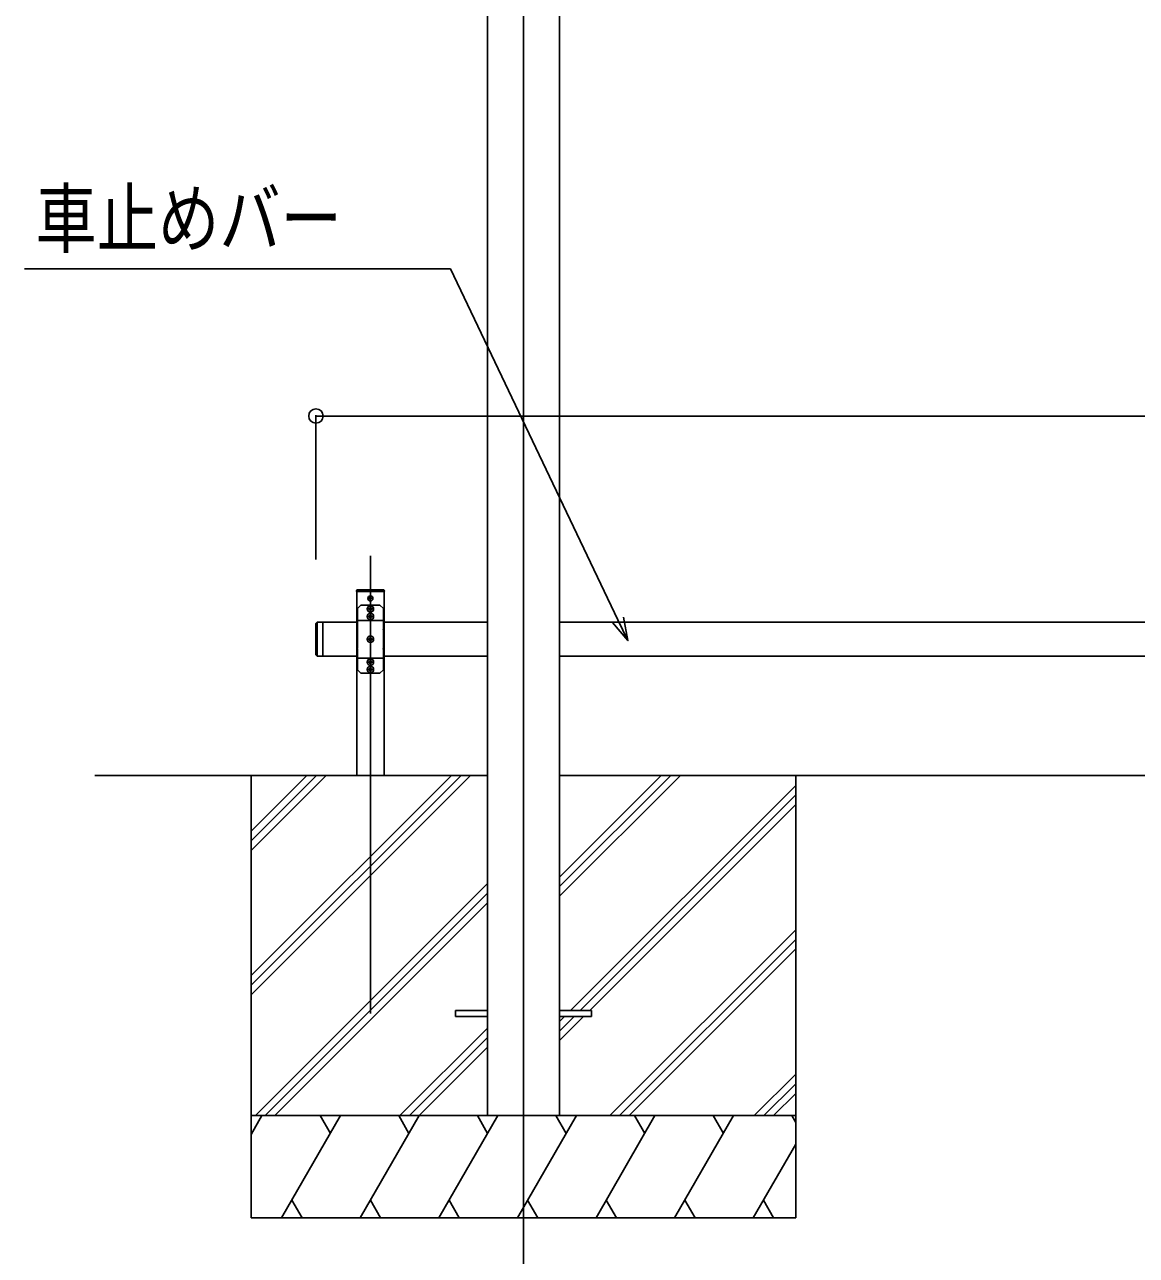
# Model space of a CAD drawing. Units: millimetres, scale not verified. Extents: x -8410 to 8410, y -5940 to 5940.
# Drawn here: x -3377 to -1744, y -3900 to -2091 of the extents above; entities that cross this region are included whole.
import ezdxf
from ezdxf.enums import TextEntityAlignment as Align

# ---------------------------------------------------------------- set-up
doc = ezdxf.new("R2010")
doc.units = ezdxf.units.MM
doc.header["$LTSCALE"] = 30
for name, color, linetype in [('0-4_YKK_12', 2, 'Continuous'), ('0-5_YKK_13', 4, 'Continuous'), ('0-6_YKK_A1', 4, 'Continuous'), ('0-7_YKK_D', 6, 'Continuous')]:
    doc.layers.add(name, color=color, linetype=linetype)
doc.styles.add('ＭＳ ゴシック', font='')
doc.styles.get('ＭＳ ゴシック').set_extended_font_data('MS Gothic')

msp = doc.modelspace()

# ---------------------------------------------------------------- linework, layer by layer
at = {"layer": '0-4_YKK_12'}
for p, q in [((-2644.43, -898.62), (-2644.43, -3944.28)), ((-2869.43, -3544.28), (-2869.43, -2871.78)), ((-2873.58, -2934.28), (-2865.28, -2934.28)), ((-2869.43, -2938.43), (-2869.43, -2930.13)), ((-2869.43, -2955.52), (-2869.43, -2944.05)), ((-2863.69, -2949.78), (-2875.16, -2949.78)), ((-2863.69, -2960.78), (-2875.16, -2960.78)), ((-2869.43, -2966.52), (-2869.43, -2955.05)), ((-2863.69, -2994.28), (-2875.16, -2994.28)), ((-2869.43, -3000.02), (-2869.43, -2988.55)), ((-2863.69, -3027.78), (-2875.16, -3027.78)), ((-2869.43, -3033.52), (-2869.43, -3022.05)), ((-2869.43, -3044.52), (-2869.43, -3033.05)), ((-2863.69, -3038.78), (-2875.16, -3038.78))]:
    msp.add_line(p, q, dxfattribs=at)
at = {"layer": '0-5_YKK_13'}
for p, q in [((-2889.93, -2924.28), (-2889.83, -2922.72)), ((-2888.93, -2924.28), (-2889.93, -2924.28)), ((-2888.93, -2924.28), (-2849.93, -2924.28)), ((-2888.84, -2921.78), (-2850.02, -2921.78)), ((-2883.43, -2944.28), (-2888.43, -2949.28)), ((-2870.14, -2944.28), (-2883.43, -2944.28)), ((-2871.48, -2933.93), (-2871.48, -2934.63)), ((-2871.48, -2933.93), (-2870.28, -2933.93)), ((-2871.48, -2934.63), (-2870.28, -2934.63)), ((-2870.02, -2947.41), (-2870.04, -2948.44)), ((-2869.78, -2932.23), (-2869.08, -2932.23)), ((-2869.78, -2932.23), (-2869.78, -2933.43)), ((-2869.78, -2935.13), (-2869.78, -2936.33)), ((-2869.78, -2936.33), (-2869.08, -2936.33)), ((-2869.08, -2932.23), (-2869.08, -2933.43)), ((-2869.08, -2935.13), (-2869.08, -2936.33)), ((-2868.84, -2947.41), (-2868.82, -2948.44)), ((-2855.43, -2944.28), (-2868.72, -2944.28)), ((-2868.58, -2933.93), (-2867.38, -2933.93)), ((-2868.58, -2934.63), (-2867.38, -2934.63)), ((-2867.38, -2933.93), (-2867.38, -2934.63)), ((-2855.43, -2944.28), (-2850.43, -2949.28)), ((-2888.43, -2949.28), (-2888.43, -2979.57)), ((-2871.81, -2950.38), (-2870.77, -2950.39)), ((-2871.81, -2961.38), (-2870.77, -2961.39)), ((-2871.8, -2949.19), (-2870.77, -2949.17)), ((-2871.8, -2960.19), (-2870.77, -2960.17)), ((-2870.77, -2949.17), (-2870.16, -2949.05)), ((-2870.77, -2950.39), (-2870.16, -2950.51)), ((-2870.77, -2960.17), (-2870.16, -2960.05)), ((-2870.77, -2961.39), (-2870.16, -2961.51)), ((-2870.04, -2948.44), (-2870.16, -2949.05)), ((-2870.04, -2951.12), (-2870.16, -2950.51)), ((-2870.04, -2959.44), (-2870.16, -2960.05)), ((-2870.04, -2962.12), (-2870.16, -2961.51)), ((-2870.02, -2952.16), (-2870.04, -2951.12)), ((-2870.02, -2958.41), (-2870.04, -2959.44)), ((-2870.02, -2963.16), (-2870.04, -2962.12)), ((-2868.84, -2952.16), (-2868.82, -2951.12)), ((-2868.84, -2958.41), (-2868.82, -2959.44)), ((-2868.84, -2963.16), (-2868.82, -2962.12)), ((-2868.82, -2948.44), (-2868.7, -2949.05)), ((-2868.82, -2951.12), (-2868.7, -2950.51)), ((-2868.82, -2959.44), (-2868.7, -2960.05)), ((-2868.82, -2962.12), (-2868.7, -2961.51)), ((-2868.09, -2949.17), (-2868.7, -2949.05)), ((-2868.09, -2950.39), (-2868.7, -2950.51)), ((-2868.09, -2960.17), (-2868.7, -2960.05)), ((-2868.09, -2961.39), (-2868.7, -2961.51)), ((-2867.05, -2949.19), (-2868.09, -2949.17)), ((-2867.05, -2950.38), (-2868.09, -2950.39)), ((-2867.05, -2960.19), (-2868.09, -2960.17)), ((-2867.05, -2961.38), (-2868.09, -2961.39)), ((-2850.43, -2949.28), (-2850.43, -2979.57)), ((-2949.43, -2971.28), (-2949.43, -3017.28)), ((-2947.43, -2969.28), (-2947.43, -3019.28)), ((-2939.43, -2969.28), (-2939.43, -3019.28)), ((-2850.43, -2966.68), (-2888.43, -2966.68)), ((-2888.43, -2981), (-2888.43, -3007.57)), ((-2850.43, -2981), (-2850.43, -3007.57)), ((-2871.81, -2994.88), (-2870.77, -2994.89)), ((-2871.8, -2993.69), (-2870.77, -2993.67)), ((-2870.77, -2993.67), (-2870.16, -2993.55)), ((-2870.77, -2994.89), (-2870.16, -2995.01)), ((-2870.04, -2992.94), (-2870.16, -2993.55)), ((-2870.04, -2995.62), (-2870.16, -2995.01)), ((-2870.02, -2991.91), (-2870.04, -2992.94)), ((-2870.02, -2996.66), (-2870.04, -2995.62)), ((-2868.84, -2991.91), (-2868.82, -2992.94)), ((-2868.84, -2996.66), (-2868.82, -2995.62)), ((-2868.82, -2992.94), (-2868.7, -2993.55)), ((-2868.82, -2995.62), (-2868.7, -2995.01)), ((-2868.09, -2993.67), (-2868.7, -2993.55)), ((-2868.09, -2994.89), (-2868.7, -2995.01)), ((-2867.05, -2993.69), (-2868.09, -2993.67)), ((-2867.05, -2994.88), (-2868.09, -2994.89)), ((-2949.43, -3017.28), (-2947.43, -3019.28)), ((-2947.43, -3019.28), (-2939.43, -3019.28)), ((-2888.43, -3009), (-2888.43, -3039.28)), ((-2850.43, -3009), (-2850.43, -3039.28)), ((-2850.43, -3021.88), (-2888.43, -3021.88)), ((-2871.81, -3028.38), (-2870.77, -3028.39)), ((-2871.8, -3027.19), (-2870.77, -3027.17)), ((-2871.8, -3038.19), (-2870.77, -3038.17)), ((-2870.77, -3027.17), (-2870.16, -3027.05)), ((-2870.77, -3028.39), (-2870.16, -3028.51)), ((-2870.77, -3038.17), (-2870.16, -3038.05)), ((-2870.04, -3026.44), (-2870.16, -3027.05)), ((-2870.04, -3029.12), (-2870.16, -3028.51)), ((-2870.04, -3037.44), (-2870.16, -3038.05)), ((-2870.02, -3025.41), (-2870.04, -3026.44)), ((-2870.02, -3030.16), (-2870.04, -3029.12)), ((-2870.02, -3036.41), (-2870.04, -3037.44)), ((-2868.84, -3025.41), (-2868.82, -3026.44)), ((-2868.84, -3030.16), (-2868.82, -3029.12)), ((-2868.84, -3036.41), (-2868.82, -3037.44)), ((-2868.82, -3026.44), (-2868.7, -3027.05)), ((-2868.82, -3029.12), (-2868.7, -3028.51)), ((-2868.82, -3037.44), (-2868.7, -3038.05)), ((-2868.09, -3027.17), (-2868.7, -3027.05)), ((-2868.09, -3028.39), (-2868.7, -3028.51)), ((-2868.09, -3038.17), (-2868.7, -3038.05)), ((-2867.05, -3027.19), (-2868.09, -3027.17)), ((-2867.05, -3028.38), (-2868.09, -3028.39)), ((-2867.05, -3038.19), (-2868.09, -3038.17)), ((-2883.43, -3044.28), (-2888.43, -3039.28)), ((-2883.43, -3044.28), (-2870.14, -3044.28)), ((-2871.81, -3039.38), (-2870.77, -3039.39)), ((-2870.77, -3039.39), (-2870.16, -3039.51)), ((-2870.04, -3040.12), (-2870.16, -3039.51)), ((-2870.02, -3041.16), (-2870.04, -3040.12)), ((-2868.84, -3041.16), (-2868.82, -3040.12)), ((-2868.82, -3040.12), (-2868.7, -3039.51)), ((-2868.72, -3044.28), (-2855.43, -3044.28)), ((-2868.09, -3039.39), (-2868.7, -3039.51)), ((-2867.05, -3039.38), (-2868.09, -3039.39)), ((-2855.43, -3044.28), (-2850.43, -3039.28)), ((-2744.43, -3539.78), (-2744.43, -3548.78)), ((-2744.43, -3539.78), (-2697.43, -3539.78)), ((-2591.43, -3539.78), (-2544.43, -3539.78)), ((-2544.43, -3539.78), (-2544.43, -3548.78)), ((-2744.43, -3548.78), (-2697.43, -3548.78)), ((-2591.43, -3548.78), (-2544.43, -3548.78))]:
    msp.add_line(p, q, dxfattribs=at)
for points in [[(-2849.03, -2922.72), (-2848.93, -2924.28), (-2849.93, -2924.28)], [(-2949.43, -2971.28), (-2947.43, -2969.28), (-2939.43, -2969.28)]]:
    msp.add_lwpolyline(points, dxfattribs=at)
for centre, radius in [((-2869.43, -2949.78), 4.74), ((-2869.43, -2934.28), 3.75), ((-2869.43, -2960.78), 4.74), ((-2869.43, -2994.28), 4.74), ((-2869.43, -3027.78), 4.74), ((-2869.43, -3038.78), 4.74)]:
    msp.add_circle(centre, radius, dxfattribs=at)
for centre, radius, start, end in [((-2888.84, -2922.78), 1, 90, 176.5), ((-2850.02, -2922.78), 1, 3.5, 90), ((-2870.28, -2933.43), 0.5, 270, 0), ((-2870.28, -2935.13), 0.5, 0, 90), ((-2869.43, -2943.58), 1, 224.427, 315.573), ((-2869.43, -2949.78), 2.45, 75.9892, 104.0108), ((-2868.58, -2933.43), 0.5, 180, 270), ((-2868.58, -2935.13), 0.5, 90, 180), ((-2869.43, -2949.78), 2.45, 165.9892, 194.0108), ((-2869.43, -2960.78), 2.45, 165.9892, 194.0108), ((-2869.43, -2949.78), 2.45, 255.9892, 284.0108), ((-2869.43, -2960.78), 2.45, 75.9892, 104.0108), ((-2869.43, -2960.78), 2.45, 255.9892, 284.0108), ((-2869.43, -2949.78), 2.45, 345.9892, 14.0108), ((-2869.43, -2960.78), 2.45, 345.9892, 14.0108), ((-2889.13, -2980.28), 1, 314.427, 45.573), ((-2849.73, -2980.28), 1, 134.427, 225.573), ((-2869.43, -2994.28), 2.45, 165.9892, 194.0108), ((-2869.43, -2994.28), 2.45, 75.9892, 104.0108), ((-2869.43, -2994.28), 2.45, 255.9892, 284.0108), ((-2869.43, -2994.28), 2.45, 345.9892, 14.0108), ((-2889.13, -3008.28), 1, 314.427, 45.573), ((-2849.73, -3008.28), 1, 134.427, 225.573), ((-2869.43, -3027.78), 2.45, 165.9892, 194.0108), ((-2869.43, -3038.78), 2.45, 165.9892, 194.0108), ((-2869.43, -3027.78), 2.45, 75.9892, 104.0108), ((-2869.43, -3027.78), 2.45, 255.9892, 284.0108), ((-2869.43, -3038.78), 2.45, 75.9892, 104.0108), ((-2869.43, -3027.78), 2.45, 345.9892, 14.0108), ((-2869.43, -3038.78), 2.45, 345.9892, 14.0108), ((-2869.43, -3044.98), 1, 44.427, 135.573), ((-2869.43, -3038.78), 2.45, 255.9892, 284.0108)]:
    msp.add_arc(centre, radius, start, end, dxfattribs=at)
at = {"layer": '0-6_YKK_A1'}
for p, q in [((-2697.43, -1134.62), (-2697.43, -3694.28)), ((-2591.43, -1134.62), (-2591.43, -3694.28)), ((-2889.43, -2924.28), (-2849.43, -2924.28)), ((-2889.43, -2924.28), (-2889.43, -3194.28)), ((-2849.43, -2949.62), (-2849.43, -2924.28)), ((-2849.43, -2924.28), (-2849.43, -3194.28)), ((-2939.43, -2969.28), (-2939.43, -3019.28)), ((-2939.43, -2969.28), (-2889.43, -2969.28)), ((-2849.43, -2969.28), (-2697.43, -2969.28)), ((-1542.43, -2969.28), (-2591.43, -2969.28)), ((-2939.43, -3019.28), (-2889.43, -3019.28)), ((-2849.43, -3019.28), (-2697.43, -3019.28)), ((-2591.43, -3019.28), (-1542.43, -3019.28)), ((-3274.43, -3194.28), (-2697.43, -3194.28)), ((-3044.63, -3194.28), (-3044.63, -3844.28)), ((-3044.63, -3488.46), (-2750.45, -3194.28)), ((-3044.63, -3502.6), (-2736.31, -3194.28)), ((-3044.63, -3516.74), (-2722.17, -3194.28)), ((-3044.63, -3304.61), (-2934.3, -3194.28)), ((-3044.63, -3290.47), (-2948.44, -3194.28)), ((-3044.63, -3276.33), (-2962.58, -3194.28)), ((-2591.43, -3194.28), (-1542.43, -3194.28)), ((-2591.43, -3371.91), (-2413.8, -3194.28)), ((-2591.43, -3357.77), (-2427.94, -3194.28)), ((-2591.43, -3343.63), (-2442.08, -3194.28)), ((-2244.63, -3194.28), (-2244.63, -3844.28)), ((-2575.45, -3539.78), (-2244.63, -3208.96)), ((-2561.31, -3539.78), (-2244.63, -3223.1)), ((-2547.17, -3539.78), (-2244.63, -3237.25)), ((-3038.32, -3694.28), (-2697.43, -3353.39)), ((-3024.18, -3694.28), (-2697.43, -3367.53)), ((-3010.04, -3694.28), (-2697.43, -3381.68)), ((-2517.82, -3694.28), (-2244.63, -3421.09)), ((-2503.68, -3694.28), (-2244.63, -3435.23)), ((-2489.54, -3694.28), (-2244.63, -3449.38)), ((-2591.43, -3584.04), (-2556.17, -3548.78)), ((-2591.43, -3555.76), (-2584.45, -3548.78)), ((-2591.43, -3569.9), (-2570.31, -3548.78)), ((-2826.19, -3694.28), (-2697.43, -3565.52)), ((-2812.05, -3694.28), (-2697.43, -3579.67)), ((-2797.9, -3694.28), (-2697.43, -3593.81)), ((-2305.69, -3694.28), (-2244.63, -3633.22)), ((-2291.55, -3694.28), (-2244.63, -3647.37)), ((-2277.4, -3694.28), (-2244.63, -3661.51)), ((-2244.63, -3694.28), (-3044.63, -3694.28)), ((-3044.63, -3721.78), (-3028.75, -3694.28)), ((-2999.88, -3844.28), (-2913.28, -3694.28)), ((-2928.28, -3720.26), (-2943.28, -3694.28)), ((-2884.41, -3844.28), (-2797.81, -3694.28)), ((-2812.81, -3720.26), (-2827.81, -3694.28)), ((-2768.94, -3844.28), (-2682.34, -3694.28)), ((-2697.34, -3720.26), (-2712.34, -3694.28)), ((-2653.47, -3844.28), (-2566.87, -3694.28)), ((-2581.87, -3720.26), (-2596.87, -3694.28)), ((-2538, -3844.28), (-2451.4, -3694.28)), ((-2466.4, -3720.26), (-2481.4, -3694.28)), ((-2422.53, -3844.28), (-2335.93, -3694.28)), ((-2365.93, -3694.28), (-2350.93, -3720.26)), ((-2250.46, -3694.28), (-2244.63, -3704.38)), ((-2307.06, -3844.28), (-2244.63, -3736.14)), ((-2984.89, -3818.3), (-2969.89, -3844.28)), ((-2869.41, -3818.3), (-2854.42, -3844.28)), ((-2753.94, -3818.3), (-2738.94, -3844.28)), ((-2638.47, -3818.3), (-2623.47, -3844.28)), ((-2523, -3818.3), (-2508.01, -3844.28)), ((-2407.53, -3818.3), (-2392.54, -3844.28)), ((-2292.06, -3818.3), (-2277.07, -3844.28)), ((-3044.63, -3844.28), (-2244.63, -3844.28))]:
    msp.add_line(p, q, dxfattribs=at)
at = {"layer": '0-7_YKK_D'}
for p, q in [((-2949.43, -2877.23), (-2949.43, -2665.23)), ((-2949.43, -2666.23), (-95.43, -2666.23))]:
    msp.add_line(p, q, dxfattribs=at)
for points in [[(-2491.16, -2996.19), (-2505.8, -2965.5), (-2751.78, -2449.9), (-3377.37, -2449.9)], [(-2514.02, -2969.42), (-2491.16, -2996.19), (-2497.58, -2961.58)]]:
    msp.add_lwpolyline(points, dxfattribs=at)
msp.add_circle((-2949.43, -2666.23), 10.62, dxfattribs=at)

# ---------------------------------------------------------------- texts
at = {"layer": '0-7_YKK_D', "style": 'ＭＳ ゴシック', "width": 0.8}
msp.add_text('車止めバー', height=82.48, dxfattribs=at).set_placement((-3361.38, -2441.89), align=Align.BOTTOM_LEFT)

doc.saveas('drawing.dxf')
